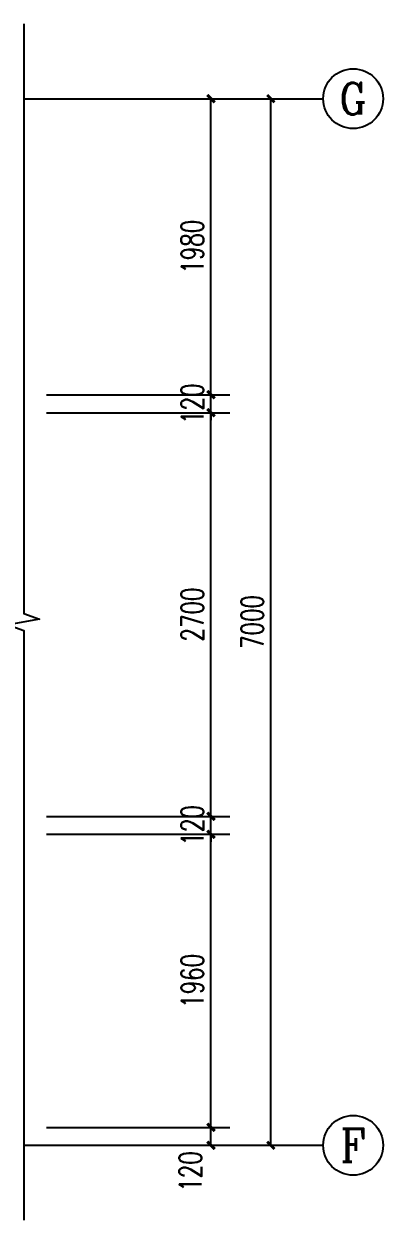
# Model space of a CAD drawing. Extents: x -440213 to 892209, y -122574 to 646408.
# Drawn here: x -5401 to -3001, y 187359 to 195359 of the extents above; entities that cross this region are included whole.
import ezdxf
from ezdxf.enums import TextEntityAlignment as Align

# ---------------------------------------------------------------- set-up
doc = ezdxf.new("R2010")
doc.units = 0
doc.header["$LTSCALE"] = 1000
doc.header["$MEASUREMENT"] = 0
doc.layers.get('Defpoints').update_dxf_attribs({"color": 250})
for name, color, linetype in [('AXIS', 171, 'Continuous'), ('AXIS_TEXT', 7, 'Continuous'), ('DIM_SYMB', 171, 'Continuous')]:
    doc.layers.add(name, color=color, linetype=linetype)
doc.styles.add('_TCH_AXIS', font='COMPLEX', dxfattribs={"bigfont": 'GBCBIG'})
doc.styles.add('_TCH_DIM_T3', font='SIMPLEX', dxfattribs={"width": 0.705882, "bigfont": 'GBCBIG'})
doc.styles.add('COMPLEX', font='COMPLEX')
doc.dimstyles.new('_TCH_ARCH&&50', dxfattribs={"dimtxt": 148.75, "dimasz": 50, "dimexe": 125, "dimexo": 150, "dimgap": 50, "dimtad": 1, "dimdec": 0, "dimzin": 0, "dimdsep": 46, "dimtxsty": '_TCH_DIM_T3', "dimblk": 'ARCHTICK', "dimcen": 0.09, "dimclrt": 7, "dimazin": 2, "dimtfac": 1, "dimtdec": 0, "dimtix": 1, "dimtmove": 2, "dimatfit": 3, "dimfxl": 0, "dimtolj": 1, "dimtzin": 0, "dimarcsym": 0})

# ---------------------------------------------------------------- blocks, each defined once
blk = doc.blocks.new('_AXISO')
blk.add_circle((0, 0), 0.5)
at = {"layer": 'AXIS_TEXT', "style": 'COMPLEX', "width": 1.041667}
blk.add_attdef('A', text='', height=0.56, dxfattribs=at).set_placement((-0.25, -0.28), (0.25, -0.28), align=Align.FIT)
blk = doc.blocks.new('_ArchTick')
at = {"color": 0, "linetype": 'ByBlock', "const_width": 0.4}
blk.add_lwpolyline([(-0.5, -0.5), (0.5, 0.5)], dxfattribs=at)
blk = doc.blocks.new('*D293')
at = {"layer": 'AXIS', "color": 0, "lineweight": -2}
for p, q in [((-5250.7, 194859.5), (-3625.7, 194859.5)), ((-3750.7, 187859.5), (-3750.7, 194859.5)), ((-5250.7, 187859.5), (-3625.7, 187859.5))]:
    blk.add_line(p, q, dxfattribs=at)
at = {"layer": 'Defpoints', "color": 0}
for p in [(-5400.7, 194859.5), (-3750.7, 194859.5), (-5400.7, 187859.5)]:
    blk.add_point(p, dxfattribs=at)
at = {"layer": 'AXIS', "color": 0, "lineweight": -2, "xscale": 50, "yscale": 50, "zscale": 50}
for p, rotation in [((-3750.7, 194859.5), 90), ((-3750.7, 187859.5), 270)]:
    blk.add_blockref('_ArchTick', p, dxfattribs=dict(at, rotation=rotation))
at = {"layer": 'AXIS', "color": 7, "insert": (-3875.1, 191359.5), "char_height": 148.75, "attachment_point": 5, "rotation": 90, "style": '_TCH_DIM_T3'}
blk.add_mtext('\\A1;7000', dxfattribs=at)
blk = doc.blocks.new('*D294')
at = {"layer": 'AXIS', "color": 0, "lineweight": -2}
for p, q in [((-5250.7, 187979.5), (-4025.7, 187979.5)), ((-4150.7, 187859.5), (-4150.7, 187979.5)), ((-5250.7, 187859.5), (-4025.7, 187859.5))]:
    blk.add_line(p, q, dxfattribs=at)
at = {"layer": 'Defpoints', "color": 0}
for p in [(-5400.7, 187979.5), (-4150.7, 187979.5), (-5400.7, 187859.5)]:
    blk.add_point(p, dxfattribs=at)
at = {"layer": 'AXIS', "color": 0, "lineweight": -2, "xscale": 50, "yscale": 50, "zscale": 50}
for p, rotation in [((-4150.7, 187979.5), 90), ((-4150.7, 187859.5), 270)]:
    blk.add_blockref('_ArchTick', p, dxfattribs=dict(at, rotation=rotation))
at = {"layer": 'AXIS', "color": 7, "insert": (-4288.2, 187684.5), "char_height": 148.75, "attachment_point": 5, "rotation": 90, "style": '_TCH_DIM_T3'}
blk.add_mtext('\\A1;120', dxfattribs=at)
blk = doc.blocks.new('*D295')
at = {"layer": 'AXIS', "color": 0, "lineweight": -2}
for p, q in [((-5250.7, 189939.5), (-4025.7, 189939.5)), ((-4150.7, 187979.5), (-4150.7, 189939.5)), ((-5250.7, 187979.5), (-4025.7, 187979.5))]:
    blk.add_line(p, q, dxfattribs=at)
at = {"layer": 'Defpoints', "color": 0}
for p in [(-5400.7, 189939.5), (-4150.7, 189939.5), (-5400.7, 187979.5)]:
    blk.add_point(p, dxfattribs=at)
at = {"layer": 'AXIS', "color": 0, "lineweight": -2, "xscale": 50, "yscale": 50, "zscale": 50}
for p, rotation in [((-4150.7, 189939.5), 90), ((-4150.7, 187979.5), 270)]:
    blk.add_blockref('_ArchTick', p, dxfattribs=dict(at, rotation=rotation))
at = {"layer": 'AXIS', "color": 7, "insert": (-4275.1, 188959.5), "char_height": 148.75, "attachment_point": 5, "rotation": 90, "style": '_TCH_DIM_T3'}
blk.add_mtext('\\A1;1960', dxfattribs=at)
blk = doc.blocks.new('*D296')
at = {"layer": 'AXIS', "color": 0, "lineweight": -2}
for p, q in [((-4150.7, 190059.5), (-4150.7, 190109.5)), ((-5250.7, 190059.5), (-4025.7, 190059.5)), ((-4150.7, 189939.5), (-4150.7, 190059.5)), ((-5250.7, 189939.5), (-4025.7, 189939.5)), ((-4150.7, 189939.5), (-4150.7, 189889.5))]:
    blk.add_line(p, q, dxfattribs=at)
at = {"layer": 'Defpoints', "color": 0}
for p in [(-5400.7, 190059.5), (-4150.7, 190059.5), (-5400.7, 189939.5)]:
    blk.add_point(p, dxfattribs=at)
at = {"layer": 'AXIS', "color": 0, "lineweight": -2, "xscale": 50, "yscale": 50, "zscale": 50}
for p, rotation in [((-4150.7, 190059.5), 270), ((-4150.7, 189939.5), 90)]:
    blk.add_blockref('_ArchTick', p, dxfattribs=dict(at, rotation=rotation))
at = {"layer": 'AXIS', "color": 7, "insert": (-4275.1, 189999.5), "char_height": 148.75, "attachment_point": 5, "rotation": 90, "style": '_TCH_DIM_T3'}
blk.add_mtext('\\A1;120', dxfattribs=at)
blk = doc.blocks.new('*D297')
at = {"layer": 'AXIS', "color": 0, "lineweight": -2}
for p, q in [((-5250.7, 192759.5), (-4025.7, 192759.5)), ((-4150.7, 190059.5), (-4150.7, 192759.5)), ((-5250.7, 190059.5), (-4025.7, 190059.5))]:
    blk.add_line(p, q, dxfattribs=at)
at = {"layer": 'Defpoints', "color": 0}
for p in [(-5400.7, 192759.5), (-4150.7, 192759.5), (-5400.7, 190059.5)]:
    blk.add_point(p, dxfattribs=at)
at = {"layer": 'AXIS', "color": 0, "lineweight": -2, "xscale": 50, "yscale": 50, "zscale": 50}
for p, rotation in [((-4150.7, 192759.5), 90), ((-4150.7, 190059.5), 270)]:
    blk.add_blockref('_ArchTick', p, dxfattribs=dict(at, rotation=rotation))
at = {"layer": 'AXIS', "color": 7, "insert": (-4275.1, 191409.5), "char_height": 148.75, "attachment_point": 5, "rotation": 90, "style": '_TCH_DIM_T3'}
blk.add_mtext('\\A1;2700', dxfattribs=at)
blk = doc.blocks.new('*D298')
at = {"layer": 'AXIS', "color": 0, "lineweight": -2}
for p, q in [((-4150.7, 192879.5), (-4150.7, 192929.5)), ((-5250.7, 192879.5), (-4025.7, 192879.5)), ((-4150.7, 192759.5), (-4150.7, 192879.5)), ((-5250.7, 192759.5), (-4025.7, 192759.5)), ((-4150.7, 192759.5), (-4150.7, 192709.5))]:
    blk.add_line(p, q, dxfattribs=at)
at = {"layer": 'Defpoints', "color": 0}
for p in [(-5400.7, 192879.5), (-4150.7, 192879.5), (-5400.7, 192759.5)]:
    blk.add_point(p, dxfattribs=at)
at = {"layer": 'AXIS', "color": 0, "lineweight": -2, "xscale": 50, "yscale": 50, "zscale": 50}
for p, rotation in [((-4150.7, 192879.5), 270), ((-4150.7, 192759.5), 90)]:
    blk.add_blockref('_ArchTick', p, dxfattribs=dict(at, rotation=rotation))
at = {"layer": 'AXIS', "color": 7, "insert": (-4275.1, 192819.5), "char_height": 148.75, "attachment_point": 5, "rotation": 90, "style": '_TCH_DIM_T3'}
blk.add_mtext('\\A1;120', dxfattribs=at)
blk = doc.blocks.new('*D299')
at = {"layer": 'AXIS', "color": 0, "lineweight": -2}
for p, q in [((-5250.7, 194859.5), (-4025.7, 194859.5)), ((-4150.7, 192879.5), (-4150.7, 194859.5)), ((-5250.7, 192879.5), (-4025.7, 192879.5))]:
    blk.add_line(p, q, dxfattribs=at)
at = {"layer": 'Defpoints', "color": 0}
for p in [(-5400.7, 194859.5), (-4150.7, 194859.5), (-5400.7, 192879.5)]:
    blk.add_point(p, dxfattribs=at)
at = {"layer": 'AXIS', "color": 0, "lineweight": -2, "xscale": 50, "yscale": 50, "zscale": 50}
for p, rotation in [((-4150.7, 194859.5), 90), ((-4150.7, 192879.5), 270)]:
    blk.add_blockref('_ArchTick', p, dxfattribs=dict(at, rotation=rotation))
at = {"layer": 'AXIS', "color": 7, "insert": (-4275.1, 193869.5), "char_height": 148.75, "attachment_point": 5, "rotation": 90, "style": '_TCH_DIM_T3'}
blk.add_mtext('\\A1;1980', dxfattribs=at)

msp = doc.modelspace()

# ---------------------------------------------------------------- linework, layer by layer
at = {"layer": 'AXIS'}
for p, q in [((-5400.7, 194859.5), (-3400.7, 194859.5)), ((-5400.7, 187859.5), (-3400.7, 187859.5))]:
    msp.add_line(p, q, dxfattribs=at)
at = {"layer": 'DIM_SYMB'}
msp.add_lwpolyline([(-5400.7, 195359.5), (-5400.7, 191415.7), (-5295.7, 191377.5), (-5505.7, 191340.5), (-5400.7, 191303.2), (-5400.7, 187359.5)], dxfattribs=at)

# ---------------------------------------------------------------- block references
at = {"layer": 'AXIS'}
ref = msp.add_blockref('_AXISO', (-3200.7, 194859.5), dxfattribs=dict(at, xscale=400, yscale=400, zscale=400))
ref.add_attrib('A', 'G', dxfattribs={"layer": 'AXIS_TEXT', "height": 212.6, "style": '_TCH_AXIS'}).set_placement((-3291.8, 194753.2), (-3109.6, 194753.2), align=Align.FIT)
ref = msp.add_blockref('_AXISO', (-3200.7, 187859.5), dxfattribs=dict(at, xscale=400, yscale=400, zscale=400))
ref.add_attrib('A', 'F', dxfattribs={"layer": 'AXIS_TEXT', "height": 222.7, "style": '_TCH_AXIS'}).set_placement((-3285.6, 187748.1), (-3115.9, 187748.1), align=Align.FIT)

# ---------------------------------------------------------------- dimensions: what is measured, and where the dimension line sits
for p1, p2, distance, picture, middle in [((-5400.7, 187859.5), (-5400.7, 194859.5), -1650, '*D293', (-3875.1, 191359.5)), ((-5400.7, 192879.5), (-5400.7, 194859.5), -1250, '*D299', (-4275.1, 193869.5)), ((-5400.7, 192759.5), (-5400.7, 192879.5), -1250, '*D298', (-4275.1, 192819.5)), ((-5400.7, 190059.5), (-5400.7, 192759.5), -1250, '*D297', (-4275.1, 191409.5)), ((-5400.7, 189939.5), (-5400.7, 190059.5), -1250, '*D296', (-4275.1, 189999.5)), ((-5400.7, 187979.5), (-5400.7, 189939.5), -1250, '*D295', (-4275.1, 188959.5))]:
    dim = msp.add_aligned_dim(p1=p1, p2=p2, distance=distance, dimstyle='_TCH_ARCH&&50', dxfattribs=at)
    dim.commit()
    dim.dimension.update_dxf_attribs({"geometry": picture, "text_midpoint": middle})
dim = msp.add_linear_dim(base=(-4150.7, 187979.5), p1=(-5400.7, 187859.5), p2=(-5400.7, 187979.5), angle=90, dimstyle='_TCH_ARCH&&50', dxfattribs=at)
dim.commit()
dim.dimension.update_dxf_attribs({"geometry": '*D294', "text_midpoint": (-4288.2, 187684.5), "dimtype": 161})

doc.saveas('drawing.dxf')
